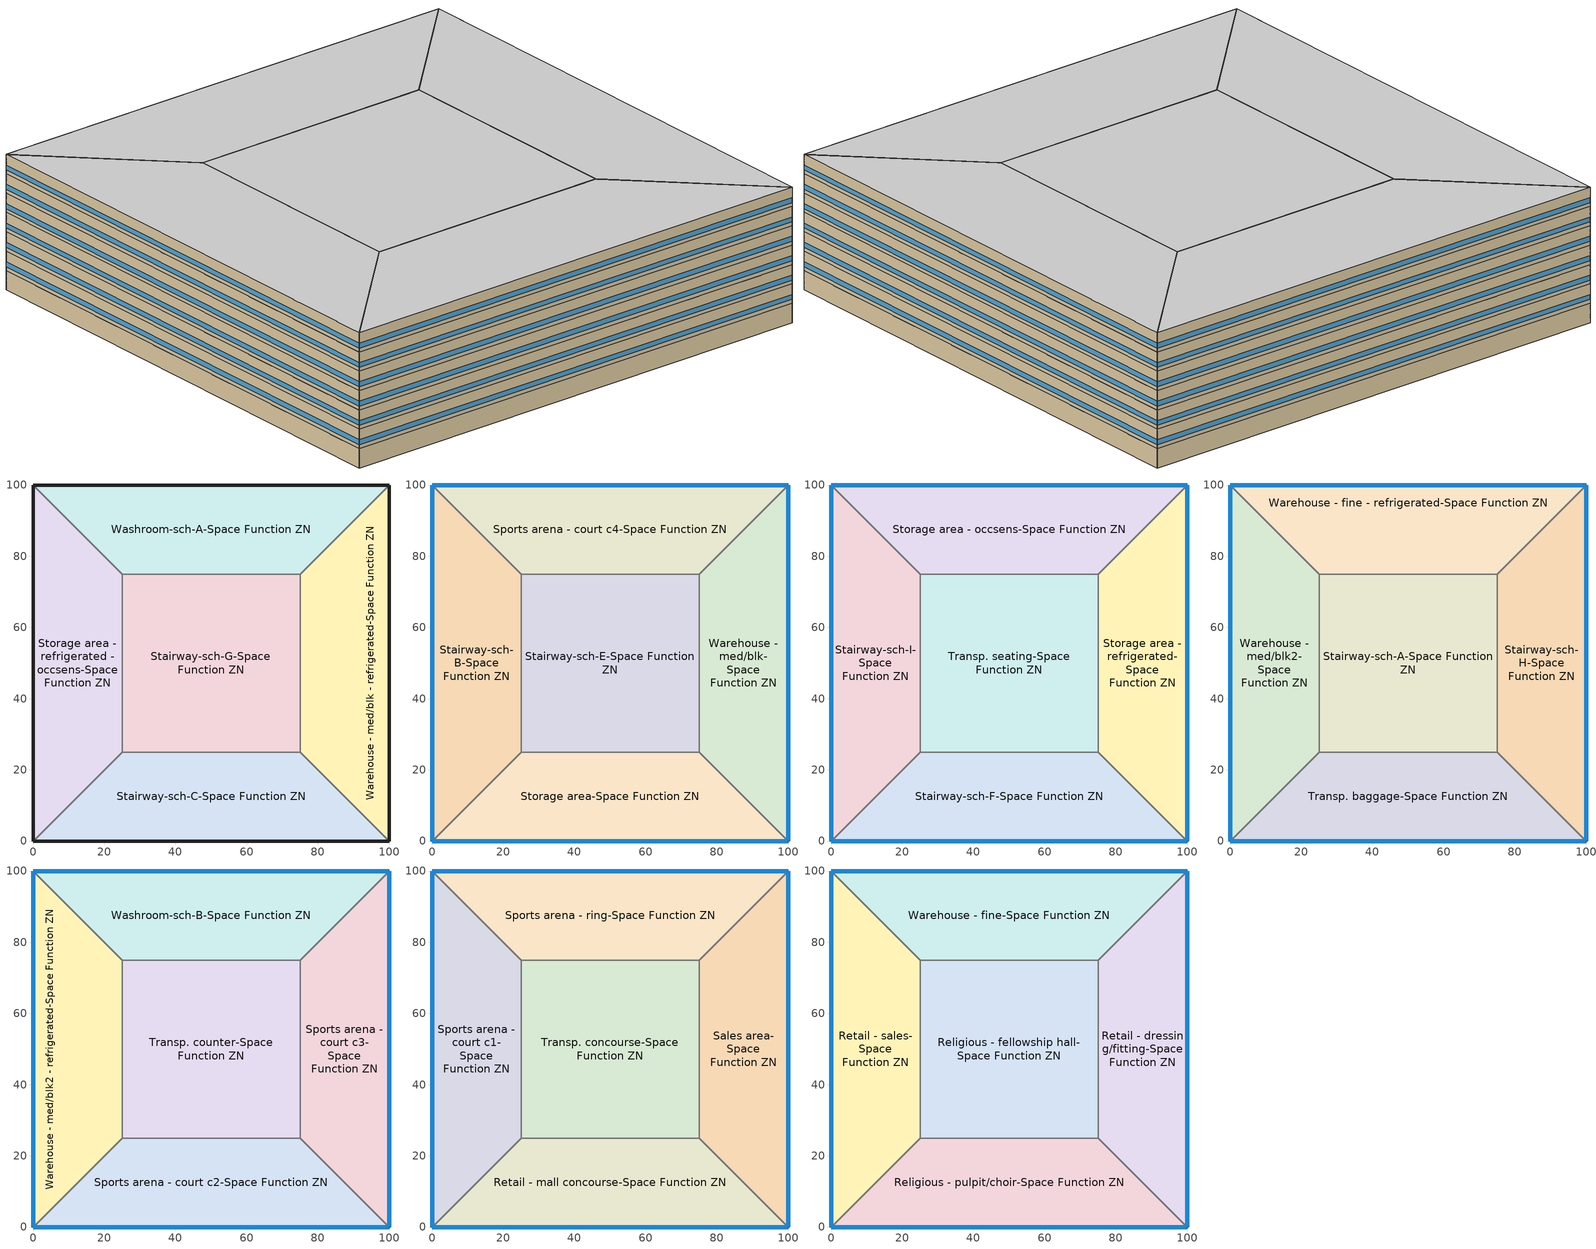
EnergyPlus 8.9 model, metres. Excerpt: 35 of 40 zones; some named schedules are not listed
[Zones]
Stairway-sch-C-Space Function ZN
 floor ground (BTAP-Grnd-Floor-Mass:U-0.757): 100,0 0,0 25,25 75,25 z0
 wall ground (BTAP-Grnd-Wall-Mass:U-0.284): 0,0 100,0 z0:3.8
 wall to Storage area - refrigerated - occsens-Space Function ZN (BTAP-Int-Wall): 25,25 0,0 z0:3.8
 wall to Stairway-sch-G-Space Function ZN (BTAP-Int-Wall): 75,25 25,25 z0:3.8
 wall to Warehouse - med/blk - refrigerated-Space Function ZN (BTAP-Int-Wall): 100,0 75,25 z0:3.8
Stairway-sch-G-Space Function ZN
 floor ground (BTAP-Grnd-Floor-Mass:U-0.757): 25,25 25,75 75,75 75,25 z0
 wall to Storage area - refrigerated - occsens-Space Function ZN (BTAP-Int-Wall): 25,75 25,25 z0:3.8
 wall to Washroom-sch-A-Space Function ZN (BTAP-Int-Wall): 75,75 25,75 z0:3.8
 wall to Warehouse - med/blk - refrigerated-Space Function ZN (BTAP-Int-Wall): 75,25 75,75 z0:3.8
Storage area - refrigerated - occsens-Space Function ZN
 floor ground (BTAP-Grnd-Floor-Mass:U-0.757): 0,0 0,100 25,75 25,25 z0
 wall ground (BTAP-Grnd-Wall-Mass:U-0.284): 0,100 0,0 z0:3.8
 wall to Washroom-sch-A-Space Function ZN (BTAP-Int-Wall): 25,75 0,100 z0:3.8
Warehouse - med/blk - refrigerated-Space Function ZN
 floor ground (BTAP-Grnd-Floor-Mass:U-0.757): 100,100 100,0 75,25 75,75 z0
 wall ground (BTAP-Grnd-Wall-Mass:U-0.284): 100,0 100,100 z0:3.8
 wall to Washroom-sch-A-Space Function ZN (BTAP-Int-Wall): 100,100 75,75 z0:3.8
Washroom-sch-A-Space Function ZN
 floor ground (BTAP-Grnd-Floor-Mass:U-0.757): 0,100 100,100 75,75 25,75 z0
 wall ground (BTAP-Grnd-Wall-Mass:U-0.284): 100,100 0,100 z0:3.8
Sports arena - court c4-Space Function ZN
 floor to Washroom-sch-A-Space Function ZN (BTAP-Int-Floor): 0,100 100,100 75,75 25,75 z3.8
 wall outside (BTAP-Ext-Wall-Mass:U-0.21): 100,100 0,100 z3.8:7.6
 wall to Warehouse - med/blk-Space Function ZN (BTAP-Int-Wall): 75,75 100,100 z3.8:7.6
 wall to Stairway-sch-E-Space Function ZN (BTAP-Int-Wall): 25,75 75,75 z3.8:7.6
 wall to Stairway-sch-B-Space Function ZN (BTAP-Int-Wall): 0,100 25,75 z3.8:7.6
 window (BTAP-Ext-FixedWindow:U=0.220 SHGC=0.600): 99.97,100 0.03,100 z4.56:5.51
Stairway-sch-B-Space Function ZN
 floor to Storage area - refrigerated - occsens-Space Function ZN (BTAP-Int-Floor): 0,0 0,100 25,75 25,25 z3.8
 wall outside (BTAP-Ext-Wall-Mass:U-0.21): 0,100 0,0 z3.8:7.6
 wall to Stairway-sch-E-Space Function ZN (BTAP-Int-Wall): 25,25 25,75 z3.8:7.6
 wall to Storage area-Space Function ZN (BTAP-Int-Wall): 0,0 25,25 z3.8:7.6
 window (BTAP-Ext-FixedWindow:U=0.220 SHGC=0.600): 0,99.97 0,0.03 z4.56:5.51
Stairway-sch-E-Space Function ZN
 floor to Stairway-sch-G-Space Function ZN (BTAP-Int-Floor): 25,25 25,75 75,75 75,25 z3.8
 wall to Warehouse - med/blk-Space Function ZN (BTAP-Int-Wall): 75,25 75,75 z3.8:7.6
 wall to Storage area-Space Function ZN (BTAP-Int-Wall): 25,25 75,25 z3.8:7.6
Storage area-Space Function ZN
 floor to Stairway-sch-C-Space Function ZN (BTAP-Int-Floor): 100,0 0,0 25,25 75,25 z3.8
 wall outside (BTAP-Ext-Wall-Mass:U-0.21): 0,0 100,0 z3.8:7.6
 wall to Warehouse - med/blk-Space Function ZN (BTAP-Int-Wall): 100,0 75,25 z3.8:7.6
 window (BTAP-Ext-FixedWindow:U=0.220 SHGC=0.600): 0.03,0 99.97,0 z4.56:5.51
Warehouse - med/blk-Space Function ZN
 floor to Warehouse - med/blk - refrigerated-Space Function ZN (BTAP-Int-Floor): 100,100 100,0 75,25 75,75 z3.8
 wall outside (BTAP-Ext-Wall-Mass:U-0.21): 100,0 100,100 z3.8:7.6
 window (BTAP-Ext-FixedWindow:U=0.220 SHGC=0.600): 100,0.03 100,99.97 z4.56:5.51
Stairway-sch-F-Space Function ZN
 floor to Storage area-Space Function ZN (BTAP-Int-Floor): 100,0 0,0 25,25 75,25 z7.6
 wall outside (BTAP-Ext-Wall-Mass:U-0.21): 0,0 100,0 z7.6:11.4
 wall to Stairway-sch-I-Space Function ZN (BTAP-Int-Wall): 25,25 0,0 z7.6:11.4
 wall to Transp. seating-Space Function ZN (BTAP-Int-Wall): 75,25 25,25 z7.6:11.4
 wall to Storage area - refrigerated-Space Function ZN (BTAP-Int-Wall): 100,0 75,25 z7.6:11.4
 window (BTAP-Ext-FixedWindow:U=0.220 SHGC=0.600): 0.03,0 99.97,0 z8.36:9.31
Stairway-sch-I-Space Function ZN
 floor to Stairway-sch-B-Space Function ZN (BTAP-Int-Floor): 0,0 0,100 25,75 25,25 z7.6
 wall outside (BTAP-Ext-Wall-Mass:U-0.21): 0,100 0,0 z7.6:11.4
 wall to Storage area - occsens-Space Function ZN (BTAP-Int-Wall): 25,75 0,100 z7.6:11.4
 wall to Transp. seating-Space Function ZN (BTAP-Int-Wall): 25,25 25,75 z7.6:11.4
 window (BTAP-Ext-FixedWindow:U=0.220 SHGC=0.600): 0,99.97 0,0.03 z8.36:9.31
Storage area - occsens-Space Function ZN
 floor to Sports arena - court c4-Space Function ZN (BTAP-Int-Floor): 0,100 100,100 75,75 25,75 z7.6
 wall outside (BTAP-Ext-Wall-Mass:U-0.21): 100,100 0,100 z7.6:11.4
 wall to Storage area - refrigerated-Space Function ZN (BTAP-Int-Wall): 75,75 100,100 z7.6:11.4
 wall to Transp. seating-Space Function ZN (BTAP-Int-Wall): 25,75 75,75 z7.6:11.4
 window (BTAP-Ext-FixedWindow:U=0.220 SHGC=0.600): 99.97,100 0.03,100 z8.36:9.31
Storage area - refrigerated-Space Function ZN
 floor to Warehouse - med/blk-Space Function ZN (BTAP-Int-Floor): 100,100 100,0 75,25 75,75 z7.6
 wall outside (BTAP-Ext-Wall-Mass:U-0.21): 100,0 100,100 z7.6:11.4
 wall to Transp. seating-Space Function ZN (BTAP-Int-Wall): 75,75 75,25 z7.6:11.4
 window (BTAP-Ext-FixedWindow:U=0.220 SHGC=0.600): 100,0.03 100,99.97 z8.36:9.31
Transp. seating-Space Function ZN
 floor to Stairway-sch-E-Space Function ZN (BTAP-Int-Floor): 25,25 25,75 75,75 75,25 z7.6
Stairway-sch-A-Space Function ZN
 floor to Transp. seating-Space Function ZN (BTAP-Int-Floor): 25,25 25,75 75,75 75,25 z11.4
 wall to Warehouse - med/blk2-Space Function ZN (BTAP-Int-Wall): 25,75 25,25 z11.4:15.2
 wall to Warehouse - fine - refrigerated-Space Function ZN (BTAP-Int-Wall): 75,75 25,75 z11.4:15.2
 wall to Stairway-sch-H-Space Function ZN (BTAP-Int-Wall): 75,25 75,75 z11.4:15.2
 wall to Transp. baggage-Space Function ZN (BTAP-Int-Wall): 25,25 75,25 z11.4:15.2
Stairway-sch-H-Space Function ZN
 floor to Storage area - refrigerated-Space Function ZN (BTAP-Int-Floor): 100,100 100,0 75,25 75,75 z11.4
 wall outside (BTAP-Ext-Wall-Mass:U-0.21): 100,0 100,100 z11.4:15.2
 wall to Transp. baggage-Space Function ZN (BTAP-Int-Wall): 75,25 100,0 z11.4:15.2
 wall to Warehouse - fine - refrigerated-Space Function ZN (BTAP-Int-Wall): 100,100 75,75 z11.4:15.2
 window (BTAP-Ext-FixedWindow:U=0.220 SHGC=0.600): 100,0.03 100,99.97 z12.16:13.11
Transp. baggage-Space Function ZN
 floor to Stairway-sch-F-Space Function ZN (BTAP-Int-Floor): 100,0 0,0 25,25 75,25 z11.4
 wall outside (BTAP-Ext-Wall-Mass:U-0.21): 0,0 100,0 z11.4:15.2
 wall to Warehouse - med/blk2-Space Function ZN (BTAP-Int-Wall): 25,25 0,0 z11.4:15.2
 window (BTAP-Ext-FixedWindow:U=0.220 SHGC=0.600): 0.03,0 99.97,0 z12.16:13.11
Warehouse - fine - refrigerated-Space Function ZN
 floor to Storage area - occsens-Space Function ZN (BTAP-Int-Floor): 0,100 100,100 75,75 25,75 z11.4
 wall outside (BTAP-Ext-Wall-Mass:U-0.21): 100,100 0,100 z11.4:15.2
 wall to Warehouse - med/blk2-Space Function ZN (BTAP-Int-Wall): 0,100 25,75 z11.4:15.2
 window (BTAP-Ext-FixedWindow:U=0.220 SHGC=0.600): 99.97,100 0.03,100 z12.16:13.11
Warehouse - med/blk2-Space Function ZN
 floor to Stairway-sch-I-Space Function ZN (BTAP-Int-Floor): 0,0 0,100 25,75 25,25 z11.4
 wall outside (BTAP-Ext-Wall-Mass:U-0.21): 0,100 0,0 z11.4:15.2
 window (BTAP-Ext-FixedWindow:U=0.220 SHGC=0.600): 0,99.97 0,0.03 z12.16:13.11
Sports arena - court c2-Space Function ZN
 floor to Transp. baggage-Space Function ZN (BTAP-Int-Floor): 100,0 0,0 25,25 75,25 z15.2
 wall outside (BTAP-Ext-Wall-Mass:U-0.21): 0,0 100,0 z15.2:19
 wall to Warehouse - med/blk2 - refrigerated-Space Function ZN (BTAP-Int-Wall): 25,25 0,0 z15.2:19
 wall to Transp. counter-Space Function ZN (BTAP-Int-Wall): 75,25 25,25 z15.2:19
 wall to Sports arena - court c3-Space Function ZN (BTAP-Int-Wall): 100,0 75,25 z15.2:19
 window (BTAP-Ext-FixedWindow:U=0.220 SHGC=0.600): 0.03,0 99.97,0 z15.96:16.91
Sports arena - court c3-Space Function ZN
 floor to Stairway-sch-H-Space Function ZN (BTAP-Int-Floor): 100,100 100,0 75,25 75,75 z15.2
 wall outside (BTAP-Ext-Wall-Mass:U-0.21): 100,0 100,100 z15.2:19
 wall to Transp. counter-Space Function ZN (BTAP-Int-Wall): 75,75 75,25 z15.2:19
 wall to Washroom-sch-B-Space Function ZN (BTAP-Int-Wall): 100,100 75,75 z15.2:19
 window (BTAP-Ext-FixedWindow:U=0.220 SHGC=0.600): 100,0.03 100,99.97 z15.96:16.91
Transp. counter-Space Function ZN
 floor to Stairway-sch-A-Space Function ZN (BTAP-Int-Floor): 25,25 25,75 75,75 75,25 z15.2
 wall to Warehouse - med/blk2 - refrigerated-Space Function ZN (BTAP-Int-Wall): 25,75 25,25 z15.2:19
 wall to Washroom-sch-B-Space Function ZN (BTAP-Int-Wall): 75,75 25,75 z15.2:19
Warehouse - med/blk2 - refrigerated-Space Function ZN
 floor to Warehouse - med/blk2-Space Function ZN (BTAP-Int-Floor): 0,0 0,100 25,75 25,25 z15.2
 wall outside (BTAP-Ext-Wall-Mass:U-0.21): 0,100 0,0 z15.2:19
 wall to Washroom-sch-B-Space Function ZN (BTAP-Int-Wall): 25,75 0,100 z15.2:19
 window (BTAP-Ext-FixedWindow:U=0.220 SHGC=0.600): 0,99.97 0,0.03 z15.96:16.91
Washroom-sch-B-Space Function ZN
 floor to Warehouse - fine - refrigerated-Space Function ZN (BTAP-Int-Floor): 0,100 100,100 75,75 25,75 z15.2
 wall outside (BTAP-Ext-Wall-Mass:U-0.21): 100,100 0,100 z15.2:19
 window (BTAP-Ext-FixedWindow:U=0.220 SHGC=0.600): 99.97,100 0.03,100 z15.96:16.91
Retail - mall concourse-Space Function ZN
 floor to Sports arena - court c2-Space Function ZN (BTAP-Int-Floor): 100,0 0,0 25,25 75,25 z19
 wall outside (BTAP-Ext-Wall-Mass:U-0.21): 0,0 100,0 z19:22.8
 wall to Sports arena - court c1-Space Function ZN (BTAP-Int-Wall): 25,25 0,0 z19:22.8
 wall to Transp. concourse-Space Function ZN (BTAP-Int-Wall): 75,25 25,25 z19:22.8
 wall to Sales area-Space Function ZN (BTAP-Int-Wall): 100,0 75,25 z19:22.8
 window (BTAP-Ext-FixedWindow:U=0.220 SHGC=0.600): 0.03,0 99.97,0 z19.76:20.71
Sales area-Space Function ZN
 floor to Sports arena - court c3-Space Function ZN (BTAP-Int-Floor): 100,100 100,0 75,25 75,75 z19
 wall outside (BTAP-Ext-Wall-Mass:U-0.21): 100,0 100,100 z19:22.8
 wall to Transp. concourse-Space Function ZN (BTAP-Int-Wall): 75,75 75,25 z19:22.8
 wall to Sports arena - ring-Space Function ZN (BTAP-Int-Wall): 100,100 75,75 z19:22.8
 window (BTAP-Ext-FixedWindow:U=0.220 SHGC=0.600): 100,0.03 100,99.97 z19.76:20.71
Sports arena - court c1-Space Function ZN
 floor to Warehouse - med/blk2 - refrigerated-Space Function ZN (BTAP-Int-Floor): 0,0 0,100 25,75 25,25 z19
 wall outside (BTAP-Ext-Wall-Mass:U-0.21): 0,100 0,0 z19:22.8
 wall to Sports arena - ring-Space Function ZN (BTAP-Int-Wall): 25,75 0,100 z19:22.8
 wall to Transp. concourse-Space Function ZN (BTAP-Int-Wall): 25,25 25,75 z19:22.8
 window (BTAP-Ext-FixedWindow:U=0.220 SHGC=0.600): 0,99.97 0,0.03 z19.76:20.71
Sports arena - ring-Space Function ZN
 floor to Washroom-sch-B-Space Function ZN (BTAP-Int-Floor): 0,100 100,100 75,75 25,75 z19
 wall outside (BTAP-Ext-Wall-Mass:U-0.21): 100,100 0,100 z19:22.8
 wall to Transp. concourse-Space Function ZN (BTAP-Int-Wall): 25,75 75,75 z19:22.8
 window (BTAP-Ext-FixedWindow:U=0.220 SHGC=0.600): 99.97,100 0.03,100 z19.76:20.71
Transp. concourse-Space Function ZN
 floor to Transp. counter-Space Function ZN (BTAP-Int-Floor): 25,25 25,75 75,75 75,25 z19
Religious - fellowship hall-Space Function ZN
 floor to Transp. concourse-Space Function ZN (BTAP-Int-Floor): 25,25 25,75 75,75 75,25 z22.8
 wall to Retail - sales-Space Function ZN (BTAP-Int-Wall): 25,75 25,25 z22.8:26.6
 wall to Warehouse - fine-Space Function ZN (BTAP-Int-Wall): 75,75 25,75 z22.8:26.6
 wall to Retail - dressing/fitting-Space Function ZN (BTAP-Int-Wall): 75,25 75,75 z22.8:26.6
 wall to Religious - pulpit/choir-Space Function ZN (BTAP-Int-Wall): 25,25 75,25 z22.8:26.6
 ceiling to Religious - audience-Space Function ZN (BTAP-Int-Ceiling): 75,25 75,75 25,75 25,25 z26.6
Religious - pulpit/choir-Space Function ZN
 floor to Retail - mall concourse-Space Function ZN (BTAP-Int-Floor): 100,0 0,0 25,25 75,25 z22.8
 wall outside (BTAP-Ext-Wall-Mass:U-0.21): 0,0 100,0 z22.8:26.6
 wall to Retail - sales-Space Function ZN (BTAP-Int-Wall): 25,25 0,0 z22.8:26.6
 wall to Retail - dressing/fitting-Space Function ZN (BTAP-Int-Wall): 100,0 75,25 z22.8:26.6
 window (BTAP-Ext-FixedWindow:U=0.220 SHGC=0.600): 0.03,0 99.97,0 z23.56:24.51
 ceiling to Sports arena - audience-Space Function ZN (BTAP-Int-Ceiling): 75,25 25,25 0,0 100,0 z26.6
Retail - dressing/fitting-Space Function ZN
 floor to Sales area-Space Function ZN (BTAP-Int-Floor): 100,100 100,0 75,25 75,75 z22.8
 wall outside (BTAP-Ext-Wall-Mass:U-0.21): 100,0 100,100 z22.8:26.6
 wall to Warehouse - fine-Space Function ZN (BTAP-Int-Wall): 100,100 75,75 z22.8:26.6
 window (BTAP-Ext-FixedWindow:U=0.220 SHGC=0.600): 100,0.03 100,99.97 z23.56:24.51
 ceiling to Penitentiary - dining-Space Function ZN (BTAP-Int-Ceiling): 75,75 75,25 100,0 100,100 z26.6
Retail - sales-Space Function ZN
 floor to Sports arena - court c1-Space Function ZN (BTAP-Int-Floor): 0,0 0,100 25,75 25,25 z22.8
 wall outside (BTAP-Ext-Wall-Mass:U-0.21): 0,100 0,0 z22.8:26.6
 wall to Warehouse - fine-Space Function ZN (BTAP-Int-Wall): 25,75 0,100 z22.8:26.6
 window (BTAP-Ext-FixedWindow:U=0.220 SHGC=0.600): 0,99.97 0,0.03 z23.56:24.51
 ceiling to Stairway-sch-D-Space Function ZN (BTAP-Int-Ceiling): 25,25 25,75 0,100 0,0 z26.6
Warehouse - fine-Space Function ZN
 floor to Sports arena - ring-Space Function ZN (BTAP-Int-Floor): 0,100 100,100 75,75 25,75 z22.8
 wall outside (BTAP-Ext-Wall-Mass:U-0.21): 100,100 0,100 z22.8:26.6
 window (BTAP-Ext-FixedWindow:U=0.220 SHGC=0.600): 99.97,100 0.03,100 z23.56:24.51
 ceiling to Post office sorting-Space Function ZN (BTAP-Int-Ceiling): 25,75 75,75 100,100 0,100 z26.6
[Building]
Building 1
[Site:Location]
Fort McMurray AP_AB_CAN: Latitude {deg}=56.653; Longitude {deg}=-111.223; Time Zone {hr}=-7; Elevation {m}=369.1
[Site:GroundTemperature:BuildingSurface]
19.527, 19.502, 19.536, 19.598, 20.002, 21.64, 22.225, 22.375, 21.449, 20.121, 19.802, 19.633
[Site:WaterMainsTemperature]
Calculation Method=Correlation; Annual Average Outdoor Air Temperature {C}=1.875; Maximum Difference In Monthly Average Outdoor Air Temperatures {deltaC}=34.4
[SizingPeriod:DesignDay] Day of Month=21; Dry-Bulb Temperature Range Modifier Type=DefaultMultipliers; Humidity Condition Type=Wetbulb; Barometric Pressure {Pa}=96969; Rain Indicator=No; Snow Indicator=No; Daylight Saving Time Indicator=No
Name | Month | Day Type | Maximum Dry-Bulb Temperature {C} | Daily Dry-Bulb Temperature Range {deltaC} | Wetbulb or DewPoint at Maximum Dry-Bulb {C} | Wind Speed {m/s} | Wind Direction {deg} | Solar Model Indicator | ASHRAE Clear Sky Optical Depth for Beam Irradiance (taub) | ASHRAE Clear Sky Optical Depth for Diffuse Irradiance (taud) | Sky Clearness
Fort McMurray AP Ann Clg .4% Condns DB=>MWB | 7 | SummerDesignDay | 28.9 | 12.4 | 17.8 | 3.7 | 250 | ASHRAETau | 0.377 | 2.403
Fort McMurray AP Ann Htg 99.6% Condns DB | 1 | WinterDesignDay | -36.2 | 0 | -36.2 | 1 | 90 | ASHRAEClearSky |  |  | 0
[Material] Thermal Absorptance=0.9
Name | Roughness | Thickness {m} | Conductivity {W/m-K} | Density {kg/m3} | Specific Heat {J/kg-K} | Solar Absorptance | Visible Absorptance
1/2IN Gypsum 1 | Smooth | 0.0127 | 0.16 | 784.9 | 830 | 0.4 | 0.4
100mm Normalweight concrete floor 1 | MediumSmooth | 0.1016 | 2.31 | 2322 | 832 | 0.7 | 0.7
1IN Stucco 1 | Smooth | 0.0253 | 0.6918 | 1858 | 837 | 0.7 | 0.92
6 in. Normalweight Concrete Floor 1; 6 in. Normalweight Concrete Floor 2 | MediumRough | 0.1524 | 2.31 | 2322 | 832 | 0.7 | 0.7
8IN CONCRETE HW RefBldg 1 | Rough | 0.2032 | 1.311 | 2240 | 836.8 | 0.7 | 0.7
G01 13mm gypsum board 1 | Smooth | 0.0127 | 0.16 | 800 | 1090 | 0.7 | 0.5
[Material:NoMass] Roughness=Smooth; Thermal Absorptance=0.9; Solar Absorptance=0.7
Name | Thermal Resistance {m2-K/W} | Visible Absorptance
Typical Carpet Pad | 0.21648 | 0.8
Typical Carpet Pad 2 | 1.25503 | 0.8
Typical Carpet Pad 3 | 3.45515 | 0.8
Typical Insulation 2 | 4.49096 | 0.7
[WindowMaterial:SimpleGlazingSystem]
SimpleGlazing:U=0.220 SHGC=0.600: U-Factor {W/m2-K}=2.2; Solar Heat Gain Coefficient=0.6; Visible Transmittance=0.21
[Construction]
BTAP-Ext-FixedWindow:U=0.220 SHGC=0.600: SimpleGlazing:U=0.220 SHGC=0.600
BTAP-Ext-Wall-Mass:U-0.21: 1IN Stucco 1, 8IN CONCRETE HW RefBldg 1, Typical Insulation 2, 1/2IN Gypsum 1
BTAP-Grnd-Floor-Mass:U-0.757: 6 in. Normalweight Concrete Floor 1, Typical Carpet Pad 2
BTAP-Grnd-Wall-Mass:U-0.284: 6 in. Normalweight Concrete Floor 2, Typical Carpet Pad 3
BTAP-Int-Ceiling: Typical Carpet Pad, 100mm Normalweight concrete floor 1
BTAP-Int-Floor: 100mm Normalweight concrete floor 1, Typical Carpet Pad
BTAP-Int-Wall: G01 13mm gypsum board 1, G01 13mm gypsum board 1
[Zone]
Religious - fellowship hall-Space Function ZN; Religious - pulpit/choir-Space Function ZN; Retail - dressing/fitting-Space Function ZN; Retail - mall concourse-Space Function ZN; Retail - sales-Space Function ZN; Sales area-Space Function ZN; Sports arena - court c1-Space Function ZN; Sports arena - court c2-Space Function ZN; Sports arena - court c3-Space Function ZN; Sports arena - court c4-Space Function ZN; Sports arena - ring-Space Function ZN; Stairway-sch-A-Space Function ZN; Stairway-sch-B-Space Function ZN; Stairway-sch-C-Space Function ZN; Stairway-sch-E-Space Function ZN; Stairway-sch-F-Space Function ZN; Stairway-sch-G-Space Function ZN; Stairway-sch-H-Space Function ZN; Stairway-sch-I-Space Function ZN; Storage area - occsens-Space Function ZN; Storage area - refrigerated - occsens-Space Function ZN; Storage area - refrigerated-Space Function ZN; Storage area-Space Function ZN; Transp. baggage-Space Function ZN; Transp. concourse-Space Function ZN; Transp. counter-Space Function ZN; Transp. seating-Space Function ZN; Warehouse - fine - refrigerated-Space Function ZN; Warehouse - fine-Space Function ZN; Warehouse - med/blk - refrigerated-Space Function ZN; Warehouse - med/blk-Space Function ZN; Warehouse - med/blk2 - refrigerated-Space Function ZN; Warehouse - med/blk2-Space Function ZN; Washroom-sch-A-Space Function ZN; Washroom-sch-B-Space Function ZN
[ZoneInfiltration:DesignFlowRate] Schedule=Always On Discrete; Design Flow Rate Calculation Method=Flow/ExteriorArea; Flow per Exterior Surface Area {m3/s-m2}=0.00025; Constant Term Coefficient=0; Temperature Term Coefficient=0; Velocity Term Coefficient=0.224; Velocity Squared Term Coefficient=0
Name | Zone or ZoneList
Religious - pulpit/choir-Space Function Infiltration | Religious - pulpit/choir-Space Function ZN
Retail - dressing/fitting-Space Function Infiltration | Retail - dressing/fitting-Space Function ZN
Retail - mall concourse-Space Function Infiltration | Retail - mall concourse-Space Function ZN
Retail - sales-Space Function Infiltration | Retail - sales-Space Function ZN
Sales area-Space Function Infiltration | Sales area-Space Function ZN
Sports arena - court c1-Space Function Infiltration | Sports arena - court c1-Space Function ZN
Sports arena - court c2-Space Function Infiltration | Sports arena - court c2-Space Function ZN
Sports arena - court c3-Space Function Infiltration | Sports arena - court c3-Space Function ZN
Sports arena - court c4-Space Function Infiltration | Sports arena - court c4-Space Function ZN
Sports arena - ring-Space Function Infiltration | Sports arena - ring-Space Function ZN
Stairway-sch-B-Space Function Infiltration | Stairway-sch-B-Space Function ZN
Stairway-sch-F-Space Function Infiltration | Stairway-sch-F-Space Function ZN
Stairway-sch-H-Space Function Infiltration | Stairway-sch-H-Space Function ZN
Stairway-sch-I-Space Function Infiltration | Stairway-sch-I-Space Function ZN
Storage area - occsens-Space Function Infiltration | Storage area - occsens-Space Function ZN
Storage area - refrigerated-Space Function Infiltration | Storage area - refrigerated-Space Function ZN
Storage area-Space Function Infiltration | Storage area-Space Function ZN
Transp. baggage-Space Function Infiltration | Transp. baggage-Space Function ZN
Warehouse - fine - refrigerated-Space Function Infiltration | Warehouse - fine - refrigerated-Space Function ZN
Warehouse - fine-Space Function Infiltration | Warehouse - fine-Space Function ZN
Warehouse - med/blk-Space Function Infiltration | Warehouse - med/blk-Space Function ZN
Warehouse - med/blk2 - refrigerated-Space Function Infiltration | Warehouse - med/blk2 - refrigerated-Space Function ZN
Warehouse - med/blk2-Space Function Infiltration | Warehouse - med/blk2-Space Function ZN
Washroom-sch-B-Space Function Infiltration | Washroom-sch-B-Space Function ZN
[ZoneControl:Thermostat] Control Object Type 1=ThermostatSetpoint:DualSetpoint
Name | Zone or ZoneList | Control Type Schedule | Control Name 1
Religious - fellowship hall-Space Function ZN Thermostat | Religious - fellowship hall-Space Function ZN | Religious - fellowship hall-Space Function ZN Thermostat Schedule | Space Function Religious - fellowship hall Thermostat 2
Religious - pulpit/choir-Space Function ZN Thermostat | Religious - pulpit/choir-Space Function ZN | Religious - pulpit/choir-Space Function ZN Thermostat Schedule | Space Function Religious - pulpit/choir Thermostat 2
Retail - dressing/fitting-Space Function ZN Thermostat | Retail - dressing/fitting-Space Function ZN | Retail - dressing/fitting-Space Function ZN Thermostat Schedule | Space Function Retail - dressing/fitting Thermostat 2
Retail - mall concourse-Space Function ZN Thermostat | Retail - mall concourse-Space Function ZN | Retail - mall concourse-Space Function ZN Thermostat Schedule | Space Function Retail - mall concourse Thermostat 2
Retail - sales-Space Function ZN Thermostat | Retail - sales-Space Function ZN | Retail - sales-Space Function ZN Thermostat Schedule | Space Function Retail - sales Thermostat 2
Sales area-Space Function ZN Thermostat | Sales area-Space Function ZN | Sales area-Space Function ZN Thermostat Schedule | Space Function Sales area Thermostat 2
Sports arena - court c1-Space Function ZN Thermostat | Sports arena - court c1-Space Function ZN | Sports arena - court c1-Space Function ZN Thermostat Schedule | Space Function Sports arena - court c1 Thermostat 2
Sports arena - court c2-Space Function ZN Thermostat | Sports arena - court c2-Space Function ZN | Sports arena - court c2-Space Function ZN Thermostat Schedule | Space Function Sports arena - court c2 Thermostat 2
Sports arena - court c3-Space Function ZN Thermostat | Sports arena - court c3-Space Function ZN | Sports arena - court c3-Space Function ZN Thermostat Schedule | Space Function Sports arena - court c3 Thermostat 2
Sports arena - court c4-Space Function ZN Thermostat | Sports arena - court c4-Space Function ZN | Sports arena - court c4-Space Function ZN Thermostat Schedule | Space Function Sports arena - court c4 Thermostat 2
Sports arena - ring-Space Function ZN Thermostat | Sports arena - ring-Space Function ZN | Sports arena - ring-Space Function ZN Thermostat Schedule | Space Function Sports arena - ring Thermostat 2
Stairway-sch-A-Space Function ZN Thermostat | Stairway-sch-A-Space Function ZN | Stairway-sch-A-Space Function ZN Thermostat Schedule | Space Function Stairway-sch-A Thermostat 2
Stairway-sch-B-Space Function ZN Thermostat | Stairway-sch-B-Space Function ZN | Stairway-sch-B-Space Function ZN Thermostat Schedule | Space Function Stairway-sch-B Thermostat 2
Stairway-sch-C-Space Function ZN Thermostat | Stairway-sch-C-Space Function ZN | Stairway-sch-C-Space Function ZN Thermostat Schedule | Space Function Stairway-sch-C Thermostat 2
Stairway-sch-E-Space Function ZN Thermostat | Stairway-sch-E-Space Function ZN | Stairway-sch-E-Space Function ZN Thermostat Schedule | Space Function Stairway-sch-E Thermostat 2
Stairway-sch-F-Space Function ZN Thermostat | Stairway-sch-F-Space Function ZN | Stairway-sch-F-Space Function ZN Thermostat Schedule | Space Function Stairway-sch-F Thermostat 2
Stairway-sch-G-Space Function ZN Thermostat | Stairway-sch-G-Space Function ZN | Stairway-sch-G-Space Function ZN Thermostat Schedule | Space Function Stairway-sch-G Thermostat 2
Stairway-sch-H-Space Function ZN Thermostat | Stairway-sch-H-Space Function ZN | Stairway-sch-H-Space Function ZN Thermostat Schedule | Space Function Stairway-sch-H Thermostat 2
Stairway-sch-I-Space Function ZN Thermostat | Stairway-sch-I-Space Function ZN | Stairway-sch-I-Space Function ZN Thermostat Schedule | Space Function Stairway-sch-I Thermostat 2
Storage area - occsens-Space Function ZN Thermostat | Storage area - occsens-Space Function ZN | Storage area - occsens-Space Function ZN Thermostat Schedule | Space Function Storage area - occsens Thermostat 2
Storage area - refrigerated - occsens-Space Function ZN Thermostat | Storage area - refrigerated - occsens-Space Function ZN | Storage area - refrigerated - occsens-Space Function ZN Thermostat Schedule | Space Function Storage area - refrigerated - occsens Thermostat 2
Storage area - refrigerated-Space Function ZN Thermostat | Storage area - refrigerated-Space Function ZN | Storage area - refrigerated-Space Function ZN Thermostat Schedule | Space Function Storage area - refrigerated Thermostat 2
Storage area-Space Function ZN Thermostat | Storage area-Space Function ZN | Storage area-Space Function ZN Thermostat Schedule | Space Function Storage area Thermostat 2
Transp. baggage-Space Function ZN Thermostat | Transp. baggage-Space Function ZN | Transp. baggage-Space Function ZN Thermostat Schedule | Space Function Transp. baggage Thermostat 2
Transp. concourse-Space Function ZN Thermostat | Transp. concourse-Space Function ZN | Transp. concourse-Space Function ZN Thermostat Schedule | Space Function Transp. concourse Thermostat 2
Transp. counter-Space Function ZN Thermostat | Transp. counter-Space Function ZN | Transp. counter-Space Function ZN Thermostat Schedule | Space Function Transp. counter Thermostat 2
Transp. seating-Space Function ZN Thermostat | Transp. seating-Space Function ZN | Transp. seating-Space Function ZN Thermostat Schedule | Space Function Transp. seating Thermostat 2
Warehouse - fine - refrigerated-Space Function ZN Thermostat | Warehouse - fine - refrigerated-Space Function ZN | Warehouse - fine - refrigerated-Space Function ZN Thermostat Schedule | Space Function Warehouse - fine - refrigerated Thermostat 2
Warehouse - fine-Space Function ZN Thermostat | Warehouse - fine-Space Function ZN | Warehouse - fine-Space Function ZN Thermostat Schedule | Space Function Warehouse - fine Thermostat 2
Warehouse - med/blk - refrigerated-Space Function ZN Thermostat | Warehouse - med/blk - refrigerated-Space Function ZN | Warehouse - med/blk - refrigerated-Space Function ZN Thermostat Schedule | Space Function Warehouse - med/blk - refrigerated Thermostat 2
Warehouse - med/blk-Space Function ZN Thermostat | Warehouse - med/blk-Space Function ZN | Warehouse - med/blk-Space Function ZN Thermostat Schedule | Space Function Warehouse - med/blk Thermostat 2
Warehouse - med/blk2 - refrigerated-Space Function ZN Thermostat | Warehouse - med/blk2 - refrigerated-Space Function ZN | Warehouse - med/blk2 - refrigerated-Space Function ZN Thermostat Schedule | Space Function Warehouse - med/blk2 - refrigerated Thermostat 2
Warehouse - med/blk2-Space Function ZN Thermostat | Warehouse - med/blk2-Space Function ZN | Warehouse - med/blk2-Space Function ZN Thermostat Schedule | Space Function Warehouse - med/blk2 Thermostat 2
Washroom-sch-A-Space Function ZN Thermostat | Washroom-sch-A-Space Function ZN | Washroom-sch-A-Space Function ZN Thermostat Schedule | Space Function Washroom-sch-A Thermostat 2
Washroom-sch-B-Space Function ZN Thermostat | Washroom-sch-B-Space Function ZN | Washroom-sch-B-Space Function ZN Thermostat Schedule | Space Function Washroom-sch-B Thermostat 2
[ThermostatSetpoint:DualSetpoint]
Name | Heating Setpoint Temperature Schedule | Cooling Setpoint Temperature Schedule
Space Function Religious - fellowship hall Thermostat 2; Space Function Retail - dressing/fitting Thermostat 2; Space Function Retail - mall concourse Thermostat 2; Space Function Retail - sales Thermostat 2; Space Function Sales area Thermostat 2; Space Function Stairway-sch-C Thermostat 2 | NECB-C-Thermostat Setpoint-Heating | NECB-C-Thermostat Setpoint-Cooling
Space Function Religious - pulpit/choir Thermostat 2; Space Function Stairway-sch-I Thermostat 2 | NECB-I-Thermostat Setpoint-Heating | NECB-I-Thermostat Setpoint-Cooling
Space Function Sports arena - court c1 Thermostat 2; Space Function Sports arena - court c2 Thermostat 2; Space Function Sports arena - court c3 Thermostat 2; Space Function Sports arena - court c4 Thermostat 2; Space Function Sports arena - ring Thermostat 2; Space Function Stairway-sch-B Thermostat 2; Space Function Washroom-sch-B Thermostat 2 | NECB-B-Thermostat Setpoint-Heating | NECB-B-Thermostat Setpoint-Cooling
Space Function Stairway-sch-A Thermostat 2; Space Function Warehouse - fine - refrigerated Thermostat 2; Space Function Warehouse - fine Thermostat 2; Space Function Warehouse - med/blk - refrigerated Thermostat 2; Space Function Warehouse - med/blk Thermostat 2; Space Function Warehouse - med/blk2 - refrigerated Thermostat 2; Space Function Warehouse - med/blk2 Thermostat 2; Space Function Washroom-sch-A Thermostat 2 | NECB-A-Thermostat Setpoint-Heating | NECB-A-Thermostat Setpoint-Cooling
Space Function Stairway-sch-E Thermostat 2; Space Function Storage area - occsens Thermostat 2; Space Function Storage area - refrigerated - occsens Thermostat 2; Space Function Storage area - refrigerated Thermostat 2; Space Function Storage area Thermostat 2 | NECB-E-Thermostat Setpoint-Heating | NECB-E-Thermostat Setpoint-Cooling
Space Function Stairway-sch-F Thermostat 2 | NECB-F-Thermostat Setpoint-Heating | NECB-F-Thermostat Setpoint-Cooling
Space Function Stairway-sch-G Thermostat 2 | NECB-G-Thermostat Setpoint-Heating | NECB-G-Thermostat Setpoint-Cooling
Space Function Stairway-sch-H Thermostat 2; Space Function Transp. baggage Thermostat 2; Space Function Transp. concourse Thermostat 2; Space Function Transp. counter Thermostat 2; Space Function Transp. seating Thermostat 2 | NECB-H-Thermostat Setpoint-Heating | NECB-H-Thermostat Setpoint-Cooling
[DesignSpecification:OutdoorAir] Outdoor Air Method=Sum; Outdoor Air Flow per Person {m3/s-person}=0; Outdoor Air Flow per Zone {m3/s}=0; Outdoor Air Flow Air Changes per Hour {1/hr}=0
Name | Outdoor Air Flow per Zone Floor Area {m3/s-m2}
Space Function Religious - fellowship hall Ventilation; Space Function Religious - pulpit/choir Ventilation | 0.0033528
Space Function Retail - dressing/fitting Ventilation; Space Function Retail - sales Ventilation; Space Function Sales area Ventilation | 0.00118364
Space Function Retail - mall concourse Ventilation | 0.0018288
Space Function Sports arena - court c1 Ventilation; Space Function Sports arena - court c2 Ventilation; Space Function Sports arena - court c3 Ventilation; Space Function Sports arena - court c4 Ventilation; Space Function Sports arena - ring Ventilation | 0.001524
Space Function Stairway-sch-A Ventilation; Space Function Stairway-sch-B Ventilation; Space Function Stairway-sch-C Ventilation; Space Function Stairway-sch-E Ventilation; Space Function Stairway-sch-F Ventilation; Space Function Stairway-sch-G Ventilation; Space Function Stairway-sch-H Ventilation; Space Function Stairway-sch-I Ventilation; Space Function Warehouse - fine - refrigerated Ventilation; Space Function Warehouse - fine Ventilation; Space Function Warehouse - med/blk - refrigerated Ventilation; Space Function Warehouse - med/blk Ventilation; Space Function Warehouse - med/blk2 - refrigerated Ventilation; Space Function Warehouse - med/blk2 Ventilation; Space Function Washroom-sch-A Ventilation; Space Function Washroom-sch-B Ventilation | 0.0003048
Space Function Storage area - occsens Ventilation; Space Function Storage area - refrigerated - occsens Ventilation; Space Function Storage area - refrigerated Ventilation; Space Function Storage area Ventilation | 0.0003556
Space Function Transp. baggage Ventilation; Space Function Transp. counter Ventilation | 0.00087884
Space Function Transp. concourse Ventilation; Space Function Transp. seating Ventilation | 0.0041148
[Zone equipment]
Religious - fellowship hall-Space Function ZN: Zone HVAC Ideal Loads Air System 4
Religious - pulpit/choir-Space Function ZN: Zone HVAC Ideal Loads Air System 5
Retail - dressing/fitting-Space Function ZN: Zone HVAC Ideal Loads Air System 6
Retail - mall concourse-Space Function ZN: Zone HVAC Ideal Loads Air System 7
Retail - sales-Space Function ZN: Zone HVAC Ideal Loads Air System 8
Sales area-Space Function ZN: Zone HVAC Ideal Loads Air System 9
Sports arena - court c1-Space Function ZN: Zone HVAC Ideal Loads Air System 11
Sports arena - court c2-Space Function ZN: Zone HVAC Ideal Loads Air System 12
Sports arena - court c3-Space Function ZN: Zone HVAC Ideal Loads Air System 13
Sports arena - court c4-Space Function ZN: Zone HVAC Ideal Loads Air System 14
Sports arena - ring-Space Function ZN: Zone HVAC Ideal Loads Air System 15
Stairway-sch-A-Space Function ZN: Zone HVAC Ideal Loads Air System 16
Stairway-sch-B-Space Function ZN: Zone HVAC Ideal Loads Air System 17
Stairway-sch-C-Space Function ZN: Zone HVAC Ideal Loads Air System 18
Stairway-sch-E-Space Function ZN: Zone HVAC Ideal Loads Air System 20
Stairway-sch-F-Space Function ZN: Zone HVAC Ideal Loads Air System 21
Stairway-sch-G-Space Function ZN: Zone HVAC Ideal Loads Air System 22
Stairway-sch-H-Space Function ZN: Zone HVAC Ideal Loads Air System 23
Stairway-sch-I-Space Function ZN: Zone HVAC Ideal Loads Air System 24
Storage area - occsens-Space Function ZN: Zone HVAC Ideal Loads Air System 25
Storage area - refrigerated - occsens-Space Function ZN: Zone HVAC Ideal Loads Air System 26
Storage area - refrigerated-Space Function ZN: Zone HVAC Ideal Loads Air System 27
Storage area-Space Function ZN: Zone HVAC Ideal Loads Air System 28
Transp. baggage-Space Function ZN: Zone HVAC Ideal Loads Air System 29
Transp. concourse-Space Function ZN: Zone HVAC Ideal Loads Air System 30
Transp. counter-Space Function ZN: Zone HVAC Ideal Loads Air System 31
Transp. seating-Space Function ZN: Zone HVAC Ideal Loads Air System 32
Warehouse - fine - refrigerated-Space Function ZN: Zone HVAC Ideal Loads Air System 33
Warehouse - fine-Space Function ZN: Zone HVAC Ideal Loads Air System 34
Warehouse - med/blk - refrigerated-Space Function ZN: Zone HVAC Ideal Loads Air System 35
Warehouse - med/blk-Space Function ZN: Zone HVAC Ideal Loads Air System 36
Warehouse - med/blk2 - refrigerated-Space Function ZN: Zone HVAC Ideal Loads Air System 37
Warehouse - med/blk2-Space Function ZN: Zone HVAC Ideal Loads Air System 38
Washroom-sch-A-Space Function ZN: Zone HVAC Ideal Loads Air System 39
Washroom-sch-B-Space Function ZN: Zone HVAC Ideal Loads Air System 40
[Sizing:Zone] Zone Cooling Design Supply Air Temperature Input Method=SupplyAirTemperature; Zone Cooling Design Supply Air Temperature {C}=14; Zone Cooling Design Supply Air Temperature Difference {deltaC}=11.11; Zone Heating Design Supply Air Temperature Input Method=SupplyAirTemperature; Zone Heating Design Supply Air Temperature {C}=40; Zone Heating Design Supply Air Temperature Difference {deltaC}=11.11; Zone Cooling Design Supply Air Humidity Ratio {kgWater/kgDryAir}=0.0085; Zone Heating Design Supply Air Humidity Ratio {kgWater/kgDryAir}=0.008; Cooling Design Air Flow Method=DesignDay; Cooling Design Air Flow Rate {m3/s}=0; Cooling Minimum Air Flow per Zone Floor Area {m3/s-m2}=0.000762; Cooling Minimum Air Flow {m3/s}=0; Cooling Minimum Air Flow Fraction=0; Heating Design Air Flow Method=DesignDay; Heating Design Air Flow Rate {m3/s}=0; Heating Maximum Air Flow per Zone Floor Area {m3/s-m2}=0.002032; Heating Maximum Air Flow {m3/s}=0.141576; Heating Maximum Air Flow Fraction=0.3; Account for Dedicated Outdoor Air System=No
Name | Design Specification Outdoor Air Object | Design Specification Zone Air Distribution Object
Religious - fellowship hall-Space Function ZN | Space Function Religious - fellowship hall Ventilation | Religious - fellowship hall-Space Function ZN Design Spec Zone Air Dist
Religious - pulpit/choir-Space Function ZN | Space Function Religious - pulpit/choir Ventilation | Religious - pulpit/choir-Space Function ZN Design Spec Zone Air Dist
Retail - dressing/fitting-Space Function ZN | Space Function Retail - dressing/fitting Ventilation | Retail - dressing/fitting-Space Function ZN Design Spec Zone Air Dist
Retail - mall concourse-Space Function ZN | Space Function Retail - mall concourse Ventilation | Retail - mall concourse-Space Function ZN Design Spec Zone Air Dist
Retail - sales-Space Function ZN | Space Function Retail - sales Ventilation | Retail - sales-Space Function ZN Design Spec Zone Air Dist
Sales area-Space Function ZN | Space Function Sales area Ventilation | Sales area-Space Function ZN Design Spec Zone Air Dist
Sports arena - court c1-Space Function ZN | Space Function Sports arena - court c1 Ventilation | Sports arena - court c1-Space Function ZN Design Spec Zone Air Dist
Sports arena - court c2-Space Function ZN | Space Function Sports arena - court c2 Ventilation | Sports arena - court c2-Space Function ZN Design Spec Zone Air Dist
Sports arena - court c3-Space Function ZN | Space Function Sports arena - court c3 Ventilation | Sports arena - court c3-Space Function ZN Design Spec Zone Air Dist
Sports arena - court c4-Space Function ZN | Space Function Sports arena - court c4 Ventilation | Sports arena - court c4-Space Function ZN Design Spec Zone Air Dist
Sports arena - ring-Space Function ZN | Space Function Sports arena - ring Ventilation | Sports arena - ring-Space Function ZN Design Spec Zone Air Dist
Stairway-sch-A-Space Function ZN | Space Function Stairway-sch-A Ventilation | Stairway-sch-A-Space Function ZN Design Spec Zone Air Dist
Stairway-sch-B-Space Function ZN | Space Function Stairway-sch-B Ventilation | Stairway-sch-B-Space Function ZN Design Spec Zone Air Dist
Stairway-sch-C-Space Function ZN | Space Function Stairway-sch-C Ventilation | Stairway-sch-C-Space Function ZN Design Spec Zone Air Dist
Stairway-sch-E-Space Function ZN | Space Function Stairway-sch-E Ventilation | Stairway-sch-E-Space Function ZN Design Spec Zone Air Dist
Stairway-sch-F-Space Function ZN | Space Function Stairway-sch-F Ventilation | Stairway-sch-F-Space Function ZN Design Spec Zone Air Dist
Stairway-sch-G-Space Function ZN | Space Function Stairway-sch-G Ventilation | Stairway-sch-G-Space Function ZN Design Spec Zone Air Dist
Stairway-sch-H-Space Function ZN | Space Function Stairway-sch-H Ventilation | Stairway-sch-H-Space Function ZN Design Spec Zone Air Dist
Stairway-sch-I-Space Function ZN | Space Function Stairway-sch-I Ventilation | Stairway-sch-I-Space Function ZN Design Spec Zone Air Dist
Storage area - occsens-Space Function ZN | Space Function Storage area - occsens Ventilation | Storage area - occsens-Space Function ZN Design Spec Zone Air Dist
Storage area - refrigerated - occsens-Space Function ZN | Space Function Storage area - refrigerated - occsens Ventilation | Storage area - refrigerated - occsens-Space Function ZN Design Spec Zone Air Dist
Storage area - refrigerated-Space Function ZN | Space Function Storage area - refrigerated Ventilation | Storage area - refrigerated-Space Function ZN Design Spec Zone Air Dist
Storage area-Space Function ZN | Space Function Storage area Ventilation | Storage area-Space Function ZN Design Spec Zone Air Dist
Transp. baggage-Space Function ZN | Space Function Transp. baggage Ventilation | Transp. baggage-Space Function ZN Design Spec Zone Air Dist
Transp. concourse-Space Function ZN | Space Function Transp. concourse Ventilation | Transp. concourse-Space Function ZN Design Spec Zone Air Dist
Transp. counter-Space Function ZN | Space Function Transp. counter Ventilation | Transp. counter-Space Function ZN Design Spec Zone Air Dist
Transp. seating-Space Function ZN | Space Function Transp. seating Ventilation | Transp. seating-Space Function ZN Design Spec Zone Air Dist
Warehouse - fine - refrigerated-Space Function ZN | Space Function Warehouse - fine - refrigerated Ventilation | Warehouse - fine - refrigerated-Space Function ZN Design Spec Zone Air Dist
Warehouse - fine-Space Function ZN | Space Function Warehouse - fine Ventilation | Warehouse - fine-Space Function ZN Design Spec Zone Air Dist
Warehouse - med/blk - refrigerated-Space Function ZN | Space Function Warehouse - med/blk - refrigerated Ventilation | Warehouse - med/blk - refrigerated-Space Function ZN Design Spec Zone Air Dist
Warehouse - med/blk-Space Function ZN | Space Function Warehouse - med/blk Ventilation | Warehouse - med/blk-Space Function ZN Design Spec Zone Air Dist
Warehouse - med/blk2 - refrigerated-Space Function ZN | Space Function Warehouse - med/blk2 - refrigerated Ventilation | Warehouse - med/blk2 - refrigerated-Space Function ZN Design Spec Zone Air Dist
Warehouse - med/blk2-Space Function ZN | Space Function Warehouse - med/blk2 Ventilation | Warehouse - med/blk2-Space Function ZN Design Spec Zone Air Dist
Washroom-sch-A-Space Function ZN | Space Function Washroom-sch-A Ventilation | Washroom-sch-A-Space Function ZN Design Spec Zone Air Dist
Washroom-sch-B-Space Function ZN | Space Function Washroom-sch-B Ventilation | Washroom-sch-B-Space Function ZN Design Spec Zone Air Dist
[DesignSpecification:ZoneAirDistribution] Zone Air Distribution Effectiveness in Cooling Mode=1; Zone Air Distribution Effectiveness in Heating Mode=1
Religious - fellowship hall-Space Function ZN Design Spec Zone Air Dist; Religious - pulpit/choir-Space Function ZN Design Spec Zone Air Dist; Retail - dressing/fitting-Space Function ZN Design Spec Zone Air Dist; Retail - mall concourse-Space Function ZN Design Spec Zone Air Dist; Retail - sales-Space Function ZN Design Spec Zone Air Dist; Sales area-Space Function ZN Design Spec Zone Air Dist; Sports arena - court c1-Space Function ZN Design Spec Zone Air Dist; Sports arena - court c2-Space Function ZN Design Spec Zone Air Dist; Sports arena - court c3-Space Function ZN Design Spec Zone Air Dist; Sports arena - court c4-Space Function ZN Design Spec Zone Air Dist; Sports arena - ring-Space Function ZN Design Spec Zone Air Dist; Stairway-sch-A-Space Function ZN Design Spec Zone Air Dist; Stairway-sch-B-Space Function ZN Design Spec Zone Air Dist; Stairway-sch-C-Space Function ZN Design Spec Zone Air Dist; Stairway-sch-E-Space Function ZN Design Spec Zone Air Dist; Stairway-sch-F-Space Function ZN Design Spec Zone Air Dist; Stairway-sch-G-Space Function ZN Design Spec Zone Air Dist; Stairway-sch-H-Space Function ZN Design Spec Zone Air Dist; Stairway-sch-I-Space Function ZN Design Spec Zone Air Dist; Storage area - occsens-Space Function ZN Design Spec Zone Air Dist; Storage area - refrigerated - occsens-Space Function ZN Design Spec Zone Air Dist; Storage area - refrigerated-Space Function ZN Design Spec Zone Air Dist; Storage area-Space Function ZN Design Spec Zone Air Dist; Transp. baggage-Space Function ZN Design Spec Zone Air Dist; Transp. concourse-Space Function ZN Design Spec Zone Air Dist; Transp. counter-Space Function ZN Design Spec Zone Air Dist; Transp. seating-Space Function ZN Design Spec Zone Air Dist; Warehouse - fine - refrigerated-Space Function ZN Design Spec Zone Air Dist; Warehouse - fine-Space Function ZN Design Spec Zone Air Dist; Warehouse - med/blk - refrigerated-Space Function ZN Design Spec Zone Air Dist; Warehouse - med/blk-Space Function ZN Design Spec Zone Air Dist; Warehouse - med/blk2 - refrigerated-Space Function ZN Design Spec Zone Air Dist; Warehouse - med/blk2-Space Function ZN Design Spec Zone Air Dist; Washroom-sch-A-Space Function ZN Design Spec Zone Air Dist; Washroom-sch-B-Space Function ZN Design Spec Zone Air Dist
[Schedule:Compact]
Religious - fellowship hall-Space Function ZN Thermostat Schedule; Religious - pulpit/choir-Space Function ZN Thermostat Schedule; Retail - dressing/fitting-Space Function ZN Thermostat Schedule; Retail - mall concourse-Space Function ZN Thermostat Schedule; Retail - sales-Space Function ZN Thermostat Schedule; Sales area-Space Function ZN Thermostat Schedule; Sports arena - court c1-Space Function ZN Thermostat Schedule; Sports arena - court c2-Space Function ZN Thermostat Schedule; Sports arena - court c3-Space Function ZN Thermostat Schedule; Sports arena - court c4-Space Function ZN Thermostat Schedule; Sports arena - ring-Space Function ZN Thermostat Schedule; Stairway-sch-A-Space Function ZN Thermostat Schedule; Stairway-sch-B-Space Function ZN Thermostat Schedule; Stairway-sch-C-Space Function ZN Thermostat Schedule; Stairway-sch-E-Space Function ZN Thermostat Schedule; Stairway-sch-F-Space Function ZN Thermostat Schedule; Stairway-sch-G-Space Function ZN Thermostat Schedule; Stairway-sch-H-Space Function ZN Thermostat Schedule; Stairway-sch-I-Space Function ZN Thermostat Schedule; Storage area - occsens-Space Function ZN Thermostat Schedule; Storage area - refrigerated - occsens-Space Function ZN Thermostat Schedule; Storage area - refrigerated-Space Function ZN Thermostat Schedule; Storage area-Space Function ZN Thermostat Schedule; Transp. baggage-Space Function ZN Thermostat Schedule; Transp. concourse-Space Function ZN Thermostat Schedule; Transp. counter-Space Function ZN Thermostat Schedule; Transp. seating-Space Function ZN Thermostat Schedule; Warehouse - fine - refrigerated-Space Function ZN Thermostat Schedule; Warehouse - fine-Space Function ZN Thermostat Schedule; Warehouse - med/blk - refrigerated-Space Function ZN Thermostat Schedule; Warehouse - med/blk-Space Function ZN Thermostat Schedule; Warehouse - med/blk2 - refrigerated-Space Function ZN Thermostat Schedule; Warehouse - med/blk2-Space Function ZN Thermostat Schedule; Washroom-sch-A-Space Function ZN Thermostat Schedule; Washroom-sch-B-Space Function ZN Thermostat Schedule: Through: 12/31, For: AllDays, Until: 24:00, 4
[Schedule:Week:Daily]
NECB-I-Thermostat Setpoint-Heating Week Rule - Jan1-Dec31: NECB-I-Thermostat Setpoint-Heating Sun|Hol Day, NECB-I-Thermostat Setpoint-Heating Default|Wkdy Day, NECB-I-Thermostat Setpoint-Heating Default|Wkdy Day, NECB-I-Thermostat Setpoint-Heating Default|Wkdy Day, NECB-I-Thermostat Setpoint-Heating Default|Wkdy Day, NECB-I-Thermostat Setpoint-Heating Default|Wkdy Day, NECB-I-Thermostat Setpoint-Heating Sat Day, NECB-I-Thermostat Setpoint-Heating Default, NECB-I-Thermostat Setpoint-Heating Default, NECB-I-Thermostat Setpoint-Heating Default, NECB-I-Thermostat Setpoint-Heating Default, NECB-I-Thermostat Setpoint-Heating Default
NECB-I-Thermostat Setpoint-Cooling Week Rule - Jan1-Dec31: NECB-I-Thermostat Setpoint-Cooling Sun|Hol Day, NECB-I-Thermostat Setpoint-Cooling Default|Wkdy Day, NECB-I-Thermostat Setpoint-Cooling Default|Wkdy Day, NECB-I-Thermostat Setpoint-Cooling Default|Wkdy Day, NECB-I-Thermostat Setpoint-Cooling Default|Wkdy Day, NECB-I-Thermostat Setpoint-Cooling Default|Wkdy Day, NECB-I-Thermostat Setpoint-Cooling Sat Day, NECB-I-Thermostat Setpoint-Cooling Default, NECB-I-Thermostat Setpoint-Cooling Default, NECB-I-Thermostat Setpoint-Cooling Default, NECB-I-Thermostat Setpoint-Cooling Default, NECB-I-Thermostat Setpoint-Cooling Default
NECB-C-Thermostat Setpoint-Heating Week Rule - Jan1-Dec31: NECB-C-Thermostat Setpoint-Heating Sun|Hol Day, NECB-C-Thermostat Setpoint-Heating Default|Wkdy Day, NECB-C-Thermostat Setpoint-Heating Default|Wkdy Day, NECB-C-Thermostat Setpoint-Heating Default|Wkdy Day, NECB-C-Thermostat Setpoint-Heating Default|Wkdy Day, NECB-C-Thermostat Setpoint-Heating Default|Wkdy Day, NECB-C-Thermostat Setpoint-Heating Sat Day, NECB-C-Thermostat Setpoint-Heating Default, NECB-C-Thermostat Setpoint-Heating Default, NECB-C-Thermostat Setpoint-Heating Default, NECB-C-Thermostat Setpoint-Heating Default, NECB-C-Thermostat Setpoint-Heating Default
NECB-C-Thermostat Setpoint-Cooling Week Rule - Jan1-Dec31: NECB-C-Thermostat Setpoint-Cooling Sun|Hol Day, NECB-C-Thermostat Setpoint-Cooling Default|Wkdy Day, NECB-C-Thermostat Setpoint-Cooling Default|Wkdy Day, NECB-C-Thermostat Setpoint-Cooling Default|Wkdy Day, NECB-C-Thermostat Setpoint-Cooling Default|Wkdy Day, NECB-C-Thermostat Setpoint-Cooling Default|Wkdy Day, NECB-C-Thermostat Setpoint-Cooling Sat Day, NECB-C-Thermostat Setpoint-Cooling Default, NECB-C-Thermostat Setpoint-Cooling Default, NECB-C-Thermostat Setpoint-Cooling Default, NECB-C-Thermostat Setpoint-Cooling Default, NECB-C-Thermostat Setpoint-Cooling Default
[Schedule:Year]
NECB-B-Thermostat Setpoint-Heating: NECB-B-Thermostat Setpoint-Heating Week Rule - Jan1-Dec31, 1, 1, 12, 31
NECB-B-Thermostat Setpoint-Cooling: NECB-B-Thermostat Setpoint-Cooling Week Rule - Jan1-Dec31, 1, 1, 12, 31
NECB-A-Thermostat Setpoint-Heating: NECB-A-Thermostat Setpoint-Heating Week Rule - Jan1-Dec31, 1, 1, 12, 31
NECB-A-Thermostat Setpoint-Cooling: NECB-A-Thermostat Setpoint-Cooling Week Rule - Jan1-Dec31, 1, 1, 12, 31
NECB-I-Thermostat Setpoint-Heating: NECB-I-Thermostat Setpoint-Heating Week Rule - Jan1-Dec31, 1, 1, 12, 31
NECB-I-Thermostat Setpoint-Cooling: NECB-I-Thermostat Setpoint-Cooling Week Rule - Jan1-Dec31, 1, 1, 12, 31
NECB-C-Thermostat Setpoint-Heating: NECB-C-Thermostat Setpoint-Heating Week Rule - Jan1-Dec31, 1, 1, 12, 31
NECB-C-Thermostat Setpoint-Cooling: NECB-C-Thermostat Setpoint-Cooling Week Rule - Jan1-Dec31, 1, 1, 12, 31
NECB-E-Thermostat Setpoint-Heating: NECB-E-Thermostat Setpoint-Heating Week Rule - Jan1-Dec31, 1, 1, 12, 31
NECB-E-Thermostat Setpoint-Cooling: NECB-E-Thermostat Setpoint-Cooling Week Rule - Jan1-Dec31, 1, 1, 12, 31
NECB-F-Thermostat Setpoint-Heating: NECB-F-Thermostat Setpoint-Heating Week Rule - Jan1-Dec31, 1, 1, 12, 31
NECB-F-Thermostat Setpoint-Cooling: NECB-F-Thermostat Setpoint-Cooling Week Rule - Jan1-Dec31, 1, 1, 12, 31
NECB-G-Thermostat Setpoint-Heating: NECB-G-Thermostat Setpoint-Heating Week Rule - Jan1-Dec31, 1, 1, 12, 31
NECB-G-Thermostat Setpoint-Cooling: NECB-G-Thermostat Setpoint-Cooling Week Rule - Jan1-Dec31, 1, 1, 12, 31
NECB-H-Thermostat Setpoint-Heating: NECB-H-Thermostat Setpoint-Heating Week Rule - Jan1-Dec31, 1, 1, 12, 31
NECB-H-Thermostat Setpoint-Cooling: NECB-H-Thermostat Setpoint-Cooling Week Rule - Jan1-Dec31, 1, 1, 12, 31
[Schedule:Constant]
Always On Discrete: Hourly Value=1
